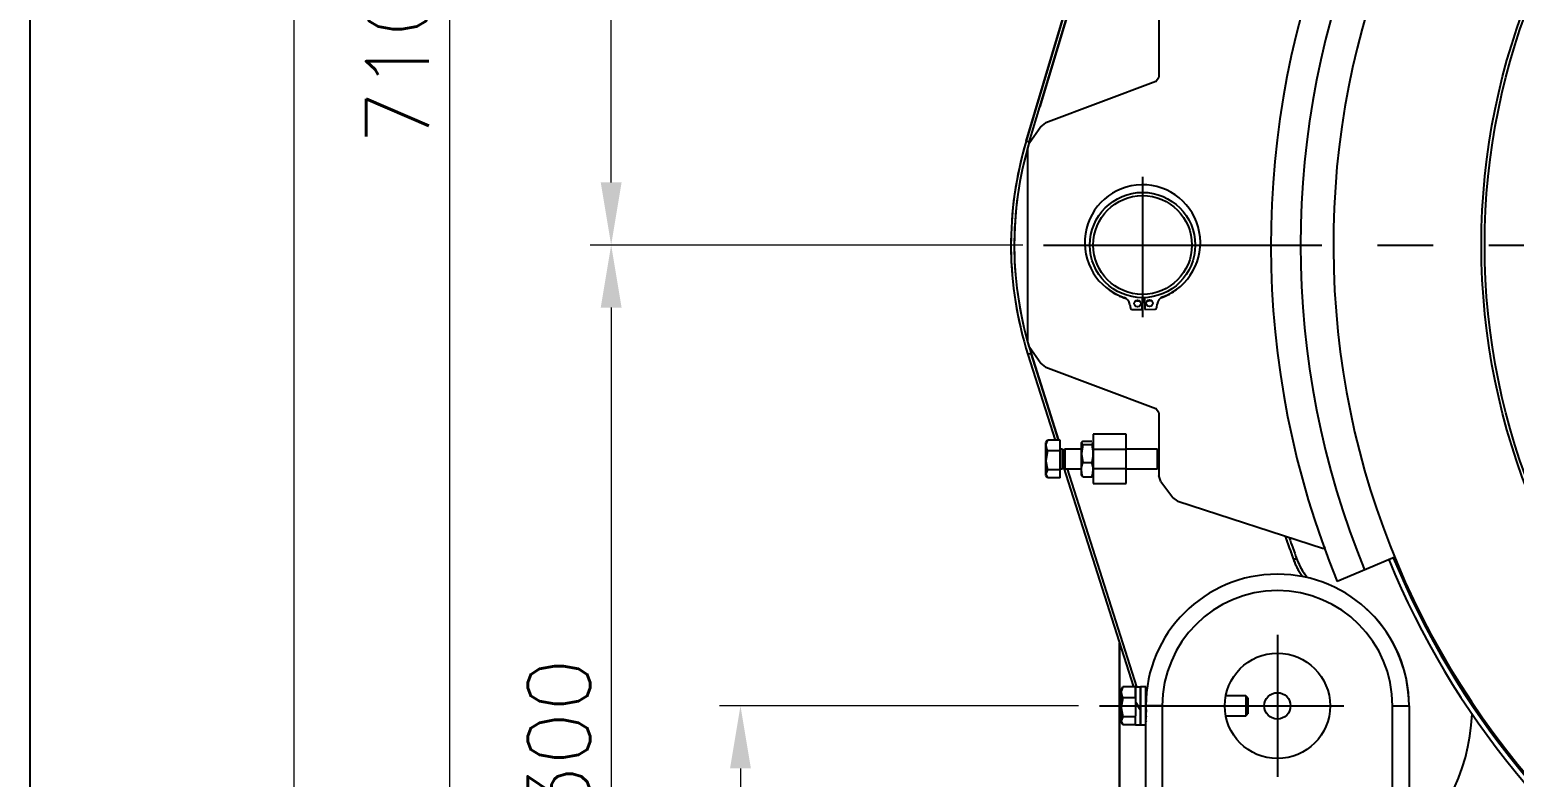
# Model space of a CAD drawing. Extents: x 4154 to 4364, y 2392 to 2546.
# Drawn here: x 4154.28 to 4189.86, y 2421.45 to 2439.36 of the extents above; entities that cross this region are included whole.
import ezdxf

# ---------------------------------------------------------------- set-up
doc = ezdxf.new("R2010")
doc.units = 0
doc.header["$LTSCALE"] = 1.5
doc.header["$MEASUREMENT"] = 0
doc.header["$PDSIZE"] = -1
doc.linetypes.add('CENTER', pattern=[10.16, 6.35, -1.27, 1.27, -1.27])
doc.linetypes.add('HIDDEN', pattern=[4.5, 3, -1.5])
doc.layers.get('0').update_dxf_attribs({"color": 2})
for name, color, linetype in [('1', 7, 'Continuous'), ('D', 2, 'Continuous'), ('SL', 7, 'Continuous')]:
    doc.layers.add(name, color=color, linetype=linetype)
doc.styles.add('KWHS', font='ROMANS', dxfattribs={"bigfont": 'GHS'})
doc.styles.get("Standard").update_dxf_attribs({"font": 'romans.shx', "width": 0.9})
doc.dimstyles.get("Standard").update_dxf_attribs({"dimtxt": 0.18, "dimasz": 0.18, "dimexe": 0.18, "dimexo": 0.0625, "dimgap": 0.09, "dimtad": 0, "dimtih": 1, "dimtoh": 1, "dimdec": 4, "dimzin": 0, "dimdsep": 46, "dimtxsty": 'Standard', "dimcen": 0.09, "dimadec": 0, "dimazin": 0, "dimtfac": 1, "dimtdec": 4, "dimtofl": 0, "dimtmove": 0, "dimatfit": 0, "dimfxl": 1, "dimtolj": 1, "dimtzin": 0, "dimarcsym": 0})

# ---------------------------------------------------------------- blocks, each defined once
blk = doc.blocks.new('*D59')
at = {"layer": '1', "color": 1, "linetype": 'Continuous', "lineweight": 0}
for p, q in [((4179.42, 2423.166), (4170.818, 2423.166)), ((4171.318, 2421.666), (4171.318, 2412.051)), ((4175.171, 2410.551), (4170.818, 2410.551))]:
    blk.add_line(p, q, dxfattribs=at)
at = {"layer": '1', "color": 1, "linetype": 'Continuous'}
for points in [[(4171.068, 2421.666), (4171.568, 2421.666), (4171.318, 2423.166)], [(4171.068, 2412.051), (4171.568, 2412.051), (4171.318, 2410.551)]]:
    blk.add_solid(points, dxfattribs=at)
at = {"layer": 'Defpoints', "color": 0, "linetype": 'Continuous'}
for p in [(4179.92, 2423.166), (4171.318, 2410.551), (4175.671, 2410.551)]:
    blk.add_point(p, dxfattribs=at)
at = {"layer": '1', "color": 1, "linetype": 'Continuous', "insert": (4170.068, 2416.859), "char_height": 1.5, "attachment_point": 5, "rotation": 90, "style": 'KWHS'}
blk.add_mtext('\\A1;160', dxfattribs=at)
blk = doc.blocks.new('*D60')
at = {"layer": '1', "color": 1, "linetype": 'Continuous', "lineweight": 0}
for p, q in [((4178.082, 2434.204), (4167.719, 2434.204)), ((4168.219, 2432.704), (4168.219, 2412.051)), ((4175.171, 2410.551), (4167.719, 2410.551))]:
    blk.add_line(p, q, dxfattribs=at)
at = {"layer": '1', "color": 1, "linetype": 'Continuous'}
for points in [[(4167.969, 2432.704), (4168.469, 2432.704), (4168.219, 2434.204)], [(4167.969, 2412.051), (4168.469, 2412.051), (4168.219, 2410.551)]]:
    blk.add_solid(points, dxfattribs=at)
at = {"layer": 'Defpoints', "color": 0, "linetype": 'Continuous'}
for p in [(4178.582, 2434.204), (4168.219, 2410.551), (4175.671, 2410.551)]:
    blk.add_point(p, dxfattribs=at)
at = {"layer": '1', "color": 1, "linetype": 'Continuous', "insert": (4166.969, 2422.377), "char_height": 1.5, "attachment_point": 5, "rotation": 90, "style": 'KWHS'}
blk.add_mtext('\\A1;300', dxfattribs=at)
blk = doc.blocks.new('*D61')
at = {"layer": '1', "color": 1, "linetype": 'Continuous', "lineweight": 0}
for p, q in [((4170.84, 2454.702), (4167.719, 2454.702)), ((4168.219, 2435.704), (4168.219, 2453.202)), ((4178.082, 2434.204), (4167.719, 2434.204))]:
    blk.add_line(p, q, dxfattribs=at)
at = {"layer": '1', "color": 1, "linetype": 'Continuous'}
for points in [[(4167.969, 2453.202), (4168.469, 2453.202), (4168.219, 2454.702)], [(4167.969, 2435.704), (4168.469, 2435.704), (4168.219, 2434.204)]]:
    blk.add_solid(points, dxfattribs=at)
at = {"layer": 'Defpoints', "color": 0, "linetype": 'Continuous'}
for p in [(4168.219, 2454.702), (4171.34, 2454.702), (4178.582, 2434.204)]:
    blk.add_point(p, dxfattribs=at)
at = {"layer": '1', "color": 1, "linetype": 'Continuous', "insert": (4166.969, 2444.453), "char_height": 1.5, "attachment_point": 5, "rotation": 90, "style": 'KWHS'}
blk.add_mtext('\\A1;260', dxfattribs=at)
blk = doc.blocks.new('*D63')
at = {"layer": '1', "color": 1, "linetype": 'Continuous', "lineweight": 0}
for p, q in [((4179.73, 2466.529), (4163.846, 2466.529)), ((4164.346, 2465.029), (4164.346, 2412.051)), ((4175.171, 2410.551), (4163.846, 2410.551))]:
    blk.add_line(p, q, dxfattribs=at)
at = {"layer": '1', "color": 1, "linetype": 'Continuous'}
for points in [[(4164.096, 2465.029), (4164.596, 2465.029), (4164.346, 2466.529)], [(4164.096, 2412.051), (4164.596, 2412.051), (4164.346, 2410.551)]]:
    blk.add_solid(points, dxfattribs=at)
at = {"layer": 'Defpoints', "color": 0, "linetype": 'Continuous'}
for p in [(4180.23, 2466.529), (4164.346, 2410.551), (4175.671, 2410.551)]:
    blk.add_point(p, dxfattribs=at)
at = {"layer": '1', "color": 1, "linetype": 'Continuous', "insert": (4163.096, 2438.54), "char_height": 1.5, "attachment_point": 5, "rotation": 90, "style": 'KWHS'}
blk.add_mtext('\\A1;710', dxfattribs=at)
blk = doc.blocks.new('*D64')
at = {"layer": '1', "color": 1, "linetype": 'Continuous', "lineweight": 0}
for p, q in [((4198.823, 2477.369), (4160.116, 2477.369)), ((4160.616, 2475.869), (4160.616, 2412.051)), ((4175.171, 2410.551), (4160.116, 2410.551))]:
    blk.add_line(p, q, dxfattribs=at)
at = {"layer": '1', "color": 1, "linetype": 'Continuous'}
for points in [[(4160.366, 2475.869), (4160.866, 2475.869), (4160.616, 2477.369)], [(4160.366, 2412.051), (4160.866, 2412.051), (4160.616, 2410.551)]]:
    blk.add_solid(points, dxfattribs=at)
at = {"layer": 'Defpoints', "color": 0, "linetype": 'Continuous'}
for p in [(4199.323, 2477.369), (4160.616, 2410.551), (4175.671, 2410.551)]:
    blk.add_point(p, dxfattribs=at)
at = {"layer": '1', "color": 1, "linetype": 'Continuous', "insert": (4159.366, 2443.96), "char_height": 1.5, "attachment_point": 5, "rotation": 90, "style": 'KWHS'}
blk.add_mtext('\\A1;847.5', dxfattribs=at)

msp = doc.modelspace()

# ---------------------------------------------------------------- linework, layer by layer
at = {"color": 7, "linetype": 'HIDDEN'}
for p, q in [((4178.16405, 2436.69115), (4179.70775, 2441.84705)), ((4179.78327, 2441.82444), (4178.23957, 2436.66853)), ((4178.23957, 2436.66853), (4178.16405, 2436.69115)), ((4178.16405, 2436.69115), (4178.16405, 2436.69115)), ((4178.2813, 2431.60348), (4178.20615, 2431.57963)), ((4178.20615, 2431.57963), (4178.20615, 2431.57963)), ((4178.2813, 2431.60348), (4178.93875, 2429.53241)), ((4180.5591, 2429.67027), (4179.77069, 2429.67027)), ((4180.5591, 2429.67027), (4179.77069, 2429.67027)), ((4180.5591, 2429.67027), (4179.77069, 2429.67027)), ((4179.77069, 2429.67027), (4179.77069, 2429.67027)), ((4179.77069, 2429.67027), (4179.77069, 2429.67027)), ((4179.77069, 2429.67027), (4179.77069, 2428.48765)), ((4179.77069, 2429.67027), (4179.77069, 2428.48765)), ((4179.77069, 2429.67027), (4179.77069, 2428.48765)), ((4180.5591, 2429.67027), (4180.5591, 2429.67027)), ((4180.5591, 2429.67027), (4180.5591, 2429.67027)), ((4180.5591, 2428.48765), (4180.5591, 2429.67027)), ((4180.5591, 2428.48765), (4180.5591, 2429.67027)), ((4180.5591, 2428.48765), (4180.5591, 2429.67027)), ((4179.77069, 2429.31549), (4180.5591, 2429.31549)), ((4179.77069, 2429.31549), (4180.5591, 2429.31549)), ((4179.77069, 2428.84274), (4179.77069, 2429.31518)), ((4179.77069, 2428.84274), (4179.77069, 2429.31518)), ((4180.5591, 2428.84274), (4180.5591, 2429.31518)), ((4180.5591, 2428.84274), (4180.5591, 2429.31518)), ((4180.5591, 2428.84244), (4179.77069, 2428.84244)), ((4180.5591, 2428.84244), (4179.77069, 2428.84244)), ((4179.77069, 2428.48765), (4180.5591, 2428.48765)), ((4179.77069, 2428.48765), (4180.5591, 2428.48765)), ((4179.77069, 2428.48765), (4180.5591, 2428.48765)), ((4179.77069, 2428.48765), (4179.77069, 2428.48765)), ((4179.77069, 2428.48765), (4179.77069, 2428.48765)), ((4180.5591, 2428.48765), (4180.5591, 2428.48765)), ((4180.5591, 2428.48765), (4180.5591, 2428.48765)), ((4184.571, 2426.66735), (4184.64507, 2426.69436)), ((4184.64507, 2426.69436), (4184.64507, 2426.69436))]:
    msp.add_line(p, q, dxfattribs=at)
at = {"color": 7, "linetype": 'Continuous'}
for p, q in [((4179.70775, 2441.84705), (4178.16405, 2436.69115)), ((4178.23957, 2436.66853), (4179.78327, 2441.82444)), ((4181.34751, 2439.72254), (4181.34751, 2438.93653)), ((4181.34751, 2438.93653), (4181.34751, 2438.22456)), ((4181.27369, 2438.11803), (4181.34751, 2438.22456)), ((4181.27369, 2438.11803), (4178.63679, 2437.1292)), ((4178.51806, 2437.03671), (4178.63679, 2437.1292)), ((4178.51806, 2437.03671), (4178.23877, 2436.63369)), ((4178.23957, 2436.66853), (4178.16405, 2436.69115)), ((4178.19386, 2436.49005), (4178.23877, 2436.63369)), ((4178.19386, 2436.49005), (4178.19386, 2431.91725)), ((4180.94781, 2432.65837), (4180.94882, 2432.9422)), ((4181.0003, 2432.94306), (4181.01087, 2432.65943)), ((4180.65188, 2432.77697), (4180.66439, 2432.69286)), ((4180.70324, 2432.65924), (4180.94781, 2432.65837)), ((4181.01087, 2432.65943), (4181.25526, 2432.66854)), ((4181.29296, 2432.70345), (4181.30264, 2432.78793)), ((4178.23877, 2431.77361), (4178.19386, 2431.91725)), ((4178.2813, 2431.60348), (4178.20615, 2431.57963)), ((4178.20615, 2431.57963), (4178.85603, 2429.53241)), ((4178.23877, 2431.77361), (4178.51806, 2431.37059)), ((4178.93875, 2429.53241), (4178.2813, 2431.60348)), ((4178.63679, 2431.2781), (4178.51806, 2431.37059)), ((4178.63679, 2431.2781), (4181.27369, 2430.28927)), ((4181.34751, 2430.18274), (4181.27369, 2430.28927)), ((4181.34751, 2430.18274), (4181.34751, 2428.68476)), ((4180.5591, 2429.67027), (4179.77069, 2429.67027)), ((4179.77069, 2429.67027), (4179.77069, 2428.48765)), ((4180.5591, 2428.48765), (4180.5591, 2429.67027)), ((4178.66163, 2429.51591), (4178.63695, 2429.47317)), ((4178.63695, 2429.40182), (4178.63695, 2429.47317)), ((4178.63903, 2429.43249), (4178.63695, 2429.40182)), ((4178.63695, 2429.0445), (4178.63695, 2429.40182)), ((4178.63695, 2429.40182), (4178.65968, 2429.29822)), ((4178.67216, 2429.53241), (4178.63903, 2429.43249)), ((4178.65968, 2429.29822), (4178.67216, 2429.27123)), ((4178.66494, 2429.514), (4178.67216, 2429.53241)), ((4178.98227, 2429.53241), (4178.67216, 2429.53241)), ((4178.98227, 2429.27123), (4178.98227, 2429.53241)), ((4179.0305, 2429.31549), (4178.98227, 2429.31549)), ((4179.06111, 2429.27177), (4179.0305, 2429.31549)), ((4179.0305, 2429.31549), (4179.0305, 2428.94325)), ((4179.09173, 2429.31549), (4179.06111, 2429.27177)), ((4179.48686, 2429.31549), (4179.09173, 2429.31549)), ((4179.09173, 2429.31549), (4179.09173, 2428.94325)), ((4179.52207, 2429.50901), (4179.48686, 2429.4661)), ((4179.48686, 2429.4661), (4179.48686, 2429.47317)), ((4179.48686, 2429.20816), (4179.48686, 2429.4661)), ((4179.48686, 2429.4661), (4179.48705, 2429.46305)), ((4179.52207, 2429.42319), (4179.48686, 2429.20816)), ((4179.48705, 2429.46305), (4179.52207, 2429.42319)), ((4179.52207, 2429.50901), (4179.73548, 2429.50901)), ((4179.52207, 2429.42319), (4179.73548, 2429.42319)), ((4179.73548, 2429.50901), (4179.74152, 2429.50165)), ((4179.77049, 2429.46305), (4179.73548, 2429.42319)), ((4179.73548, 2429.42319), (4179.77069, 2429.20816)), ((4179.75902, 2429.48032), (4179.77069, 2429.4661)), ((4179.77069, 2429.4661), (4179.77049, 2429.46305)), ((4181.3038, 2429.31549), (4180.5591, 2429.31549)), ((4181.34751, 2429.27177), (4181.3038, 2429.31549)), ((4181.3038, 2429.31549), (4181.3038, 2428.84244)), ((4178.67216, 2429.27123), (4178.63695, 2429.0445)), ((4178.63695, 2428.72165), (4178.63695, 2429.0445)), ((4178.63695, 2429.0445), (4178.63714, 2429.02839)), ((4178.63714, 2429.02839), (4178.67216, 2428.81778)), ((4178.98227, 2429.27123), (4178.67216, 2429.27123)), ((4178.98227, 2428.81778), (4178.98227, 2429.27123)), ((4179.0305, 2428.94325), (4179.0305, 2428.84244)), ((4179.06111, 2429.27177), (4179.06111, 2428.96833)), ((4179.06111, 2428.96833), (4179.06111, 2428.88616)), ((4179.09173, 2428.94325), (4179.09173, 2428.84244)), ((4179.48686, 2428.82103), (4179.48686, 2429.20816)), ((4179.48686, 2429.20816), (4179.48705, 2429.19288)), ((4179.48705, 2429.19288), (4179.52207, 2428.99314)), ((4179.48965, 2428.86786), (4179.52207, 2428.99314)), ((4179.52207, 2428.99314), (4179.73548, 2428.99314)), ((4179.77049, 2429.19288), (4179.73548, 2428.99314)), ((4179.76789, 2428.86786), (4179.73548, 2428.99314)), ((4179.77069, 2429.20816), (4179.77049, 2429.19288)), ((4178.67216, 2428.81778), (4178.63695, 2428.72165)), ((4178.63695, 2428.68476), (4178.63695, 2428.72165)), ((4178.63695, 2428.72165), (4178.63714, 2428.71481)), ((4178.63695, 2428.68476), (4178.66163, 2428.64201)), ((4178.63714, 2428.71481), (4178.67216, 2428.62551)), ((4178.98227, 2428.81778), (4178.67216, 2428.81778)), ((4178.98227, 2428.62551), (4178.67216, 2428.62551)), ((4178.98227, 2428.84244), (4179.0305, 2428.84244)), ((4178.98227, 2428.62551), (4178.98227, 2428.81778)), ((4179.0305, 2428.84244), (4179.06111, 2428.88616)), ((4179.06111, 2428.88616), (4179.09173, 2428.84244)), ((4179.06123, 2428.88598), (4180.73312, 2423.61931)), ((4179.09173, 2428.84244), (4179.48686, 2428.84244)), ((4180.81587, 2423.6192), (4179.15778, 2428.84244)), ((4179.48686, 2428.82103), (4179.48965, 2428.86786)), ((4179.48686, 2428.68476), (4179.48686, 2428.82103)), ((4179.50714, 2428.69241), (4179.48686, 2428.82103)), ((4179.52207, 2428.64891), (4179.49852, 2428.67761)), ((4179.52207, 2428.64891), (4179.50714, 2428.69241)), ((4179.52207, 2428.64891), (4179.73548, 2428.64891)), ((4179.73548, 2428.64891), (4179.75041, 2428.69241)), ((4179.73548, 2428.64891), (4179.75902, 2428.67761)), ((4179.75041, 2428.69241), (4179.77069, 2428.82103)), ((4179.77069, 2428.82103), (4179.76789, 2428.86786)), ((4180.5591, 2428.84244), (4181.3038, 2428.84244)), ((4181.3038, 2428.84244), (4181.34751, 2428.88616)), ((4181.39388, 2428.54215), (4181.34751, 2428.68476)), ((4179.77069, 2428.48765), (4180.5591, 2428.48765)), ((4181.39388, 2428.54215), (4181.67617, 2428.154)), ((4181.79754, 2428.06594), (4181.67617, 2428.154)), ((4181.79754, 2428.06594), (4185.28896, 2426.93506)), ((4185.28896, 2426.93506), (4185.33607, 2426.98435)), ((4184.64507, 2426.69436), (4184.571, 2426.66735)), ((4186.99811, 2426.72966), (4186.3171, 2426.4406)), ((4186.3171, 2426.4406), (4185.6191, 2426.14431)), ((4180.40142, 2420.4301), (4180.40142, 2424.66421)), ((4180.40142, 2424.66421), (4180.40142, 2420.32757)), ((4180.47762, 2423.61931), (4180.4445, 2423.51939)), ((4180.47041, 2423.6009), (4180.47762, 2423.61931)), ((4180.78774, 2423.61931), (4180.47762, 2423.61931)), ((4180.78774, 2423.35813), (4180.78774, 2423.61931)), ((4181.06507, 2423.62037), (4181.04552, 2423.5865)), ((4181.05064, 2423.58355), (4181.06547, 2423.61311)), ((4180.46709, 2423.60281), (4180.44241, 2423.56007)), ((4180.44241, 2423.48872), (4180.44241, 2423.56007)), ((4180.4445, 2423.51939), (4180.44241, 2423.48872)), ((4180.44241, 2423.1314), (4180.44241, 2423.48872)), ((4180.44241, 2423.48872), (4180.46515, 2423.38512)), ((4180.47762, 2423.35813), (4180.44241, 2423.1314)), ((4180.46515, 2423.38512), (4180.47762, 2423.35813)), ((4180.78774, 2423.35813), (4180.47762, 2423.35813)), ((4181.03703, 2423.34122), (4181.03247, 2423.21128)), ((4181.04275, 2423.41934), (4181.03703, 2423.34122)), ((4183.43231, 2423.40238), (4182.94671, 2423.40238)), ((4183.43231, 2423.40238), (4183.43231, 2422.92934)), ((4183.47602, 2423.35867), (4183.43231, 2423.40238)), ((4180.44241, 2422.80854), (4180.44241, 2423.1314)), ((4180.44241, 2423.1314), (4180.44261, 2423.11529)), ((4180.47762, 2422.90468), (4180.44241, 2422.80854)), ((4180.44261, 2423.11529), (4180.47762, 2422.90468)), ((4180.78774, 2422.90468), (4180.47762, 2422.90468)), ((4180.78774, 2422.71241), (4180.78774, 2422.90468)), ((4181.03247, 2423.21128), (4181.03215, 2423.16586)), ((4181.03215, 2414.88752), (4181.03215, 2423.16586)), ((4181.03215, 2423.16586), (4181.03215, 2422.83908)), ((4181.42635, 2423.16586), (4181.03215, 2423.16586)), ((4181.03676, 2422.91867), (4181.03215, 2422.87325)), ((4181.03553, 2423.16872), (4181.0336, 2423.15924)), ((4181.0336, 2423.15924), (4181.04332, 2423.01526)), ((4181.42635, 2423.16586), (4181.42635, 2414.88752)), ((4182.94671, 2422.92934), (4183.43231, 2422.92934)), ((4183.43231, 2422.92934), (4183.47602, 2422.97305)), ((4186.94525, 2410.55124), (4186.94525, 2423.16586)), ((4186.94525, 2423.16586), (4187.33946, 2423.16586)), ((4187.33946, 2423.16586), (4187.33946, 2410.55124)), ((4180.44241, 2422.77165), (4180.44241, 2422.80854)), ((4180.44241, 2422.80854), (4180.44261, 2422.80171)), ((4180.44241, 2422.77165), (4180.46709, 2422.72891)), ((4180.44261, 2422.80171), (4180.47762, 2422.71241)), ((4180.78774, 2422.71241), (4180.47762, 2422.71241)), ((4181.03633, 2422.81773), (4181.03045, 2422.78843)), ((4181.03045, 2422.78843), (4181.03215, 2422.78275))]:
    msp.add_line(p, q, dxfattribs=at)
for centre, radius in [((4205.23644, 2434.20365), 16.16248), ((4205.23644, 2434.20365), 16.08364), ((4180.95331, 2434.20365), 1.26146), ((4180.95331, 2434.20365), 1.18262), ((4180.83494, 2432.80527), 0.07884), ((4181.11873, 2432.81006), 0.07884)]:
    msp.add_circle(centre, radius, dxfattribs=at)
for centre, radius, start, end in [((4205.23644, 2434.20365), 21.20832, 157.879641, 202.334194), ((4205.23644, 2434.20365), 20.49875, 157.688855, 202.311145), ((4186.4722, 2434.20365), 8.67255, 163.332071, 197.611805), ((4186.4722, 2434.20365), 8.59371, 163.332071, 197.611805), ((4180.95235, 2434.26053), 1.38591, 290.571256, 251.359677), ((4180.95331, 2434.20365), 1.3403, 233.536423, 252.934401), ((4180.44134, 2432.74563), 0.21285, 8.465466, 71.359677), ((4180.95331, 2434.20365), 1.3403, 263.185254, 267.137927), ((4180.95331, 2434.20365), 1.3403, 269.796083, 272.134849), ((4180.95331, 2434.20365), 1.3403, 274.793005, 278.745679), ((4181.51411, 2432.76371), 0.21285, 110.571256, 173.465466), ((4180.95331, 2434.20365), 1.3403, 288.996531, 308.394512), ((4180.70339, 2432.69866), 0.03942, 188.465466, 269.796083), ((4181.2538, 2432.70794), 0.03942, 272.134849, 353.465466), ((4205.23644, 2434.20365), 21.99674, 198.479511, 200.035976), ((4205.23644, 2434.20365), 21.9179, 198.63176, 200.035976), ((4186.12646, 2427.23459), 1.65567, 200.035976, 215.986901), ((4186.12646, 2427.23459), 1.57683, 200.035976, 219.28506), ((4184.1858, 2423.16586), 3.15365, 0, 180), ((4184.1858, 2423.16586), 2.75945, 0, 180), ((4184.1858, 2423.16586), 3.15365, 360, 48.883233), ((4184.1858, 2423.16586), 4.66969, 306.222882, 357.558558)]:
    msp.add_arc(centre, radius, start, end, dxfattribs=at)
at = {"color": 7, "linetype": 'HIDDEN'}
for centre, radius, start, end in [((4186.4722, 2434.20365), 8.67255, 163.332071, 197.611805), ((4186.4722, 2434.20365), 8.59371, 163.332071, 197.611805), ((4205.23644, 2434.20365), 21.99674, 198.479511, 200.035976), ((4205.23644, 2434.20365), 21.9179, 198.63176, 200.035976), ((4186.12646, 2427.23459), 1.65567, 200.035976, 215.986901), ((4186.12646, 2427.23459), 1.57683, 200.035976, 219.28506)]:
    msp.add_arc(centre, radius, start, end, dxfattribs=at)
at = {"layer": '1', "color": 7, "linetype": 'Continuous'}
for p, q in [((4180.78774, 2423.6192), (4180.906, 2423.6192)), ((4180.78774, 2423.6192), (4180.78774, 2423.40633)), ((4180.906, 2423.62314), (4180.906, 2422.70858)), ((4181.03215, 2423.62314), (4180.906, 2423.62314)), ((4180.906, 2422.71252), (4180.906, 2423.6192)), ((4181.03215, 2422.70858), (4181.03215, 2423.62314)), ((4180.78774, 2423.40633), (4180.78774, 2422.92539)), ((4180.78774, 2423.26699), (4180.906, 2423.09635)), ((4183.47602, 2423.35867), (4183.47602, 2422.97305)), ((4180.78774, 2423.23537), (4180.906, 2423.06474)), ((4180.78774, 2422.71252), (4180.78774, 2422.92539)), ((4180.78774, 2422.71252), (4180.906, 2422.71252)), ((4180.906, 2422.70858), (4181.03215, 2422.70858))]:
    msp.add_line(p, q, dxfattribs=at)
for radius in [1.26146, 0.31537]:
    msp.add_circle((4184.1858, 2423.16586), radius, dxfattribs=at)
for radius, start, end in [(19.71034, 93.439813, 86.560187), (19.86802, 202.289276, 337.710724), (19.74976, 202.28502, 337.71498)]:
    msp.add_arc((4205.23644, 2434.20365), radius, start, end, dxfattribs=at)
at = {"layer": 'D', "linetype": 'ByBlock'}
msp.add_line((4154.28392, 2540.90909), (4154.28392, 2392.40909), dxfattribs=at)
at = {"layer": 'SL', "color": 1, "linetype": 'CENTER', "ltscale": 0.7}
for p, q in [((4180.95331, 2435.83397), (4180.95331, 2432.47449)), ((4180.95331, 2435.81112), (4180.95331, 2432.59618)), ((4178.58239, 2434.20365), (4231.89049, 2434.20365)), ((4184.1858, 2424.86493), (4184.1858, 2421.46679)), ((4179.92016, 2423.16586), (4185.77454, 2423.16586))]:
    msp.add_line(p, q, dxfattribs=at)
at = {"layer": 'SL', "color": 7, "linetype": 'CENTER', "ltscale": 5}
msp.add_point((4183.47602, 2423.16586), dxfattribs=at)

# ---------------------------------------------------------------- dimensions: what is measured, and where the dimension line sits
at = {"layer": '1', "color": 7, "linetype": 'Continuous'}
for base, p1, p2, text, picture, middle in [((4160.61586, 2410.55124), (4199.32334, 2477.36929), (4175.67094, 2410.55124), '847.5', '*D64', (4159.36586, 2443.96027)), ((4164.34571, 2410.55124), (4180.23026, 2466.5286), (4175.67094, 2410.55124), '710', '*D63', (4163.09571, 2438.53992)), ((4168.21856, 2454.7024), (4178.58239, 2434.20365), (4171.33991, 2454.7024), '260', '*D61', (4166.96856, 2444.45303)), ((4168.21856, 2410.55124), (4178.58239, 2434.20365), (4175.67094, 2410.55124), '300', '*D60', (4166.96856, 2422.37745)), ((4171.31809, 2410.55124), (4179.92016, 2423.16586), (4175.67094, 2410.55124), '160', '*D59', (4170.06809, 2416.85855))]:
    dim = msp.add_linear_dim(base=base, p1=p1, p2=p2, angle=90, text=text, dimstyle='Standard', override={"dimtxt": 1.5, "dimasz": 1.5, "dimexe": 0.5, "dimexo": 0.5, "dimgap": 0.5, "dimtad": 3, "dimtih": 0, "dimtoh": 0, "dimzin": 12, "dimdsep": 0, "dimtxsty": 'KWHS', "dimcen": 0, "dimdle": 10, "dimclrd": 1, "dimclre": 1, "dimclrt": 1, "dimadec": 2, "dimazin": 3, "dimtfac": 0.6, "dimtofl": 1, "dimtmove": 1, "dimatfit": 3, "dimtvp": 1, "dimlwd": 0, "dimlwe": 0}, dxfattribs=at)
    dim.commit()
    dim.dimension.update_dxf_attribs({"geometry": picture, "text_midpoint": middle})

doc.saveas('drawing.dxf')
